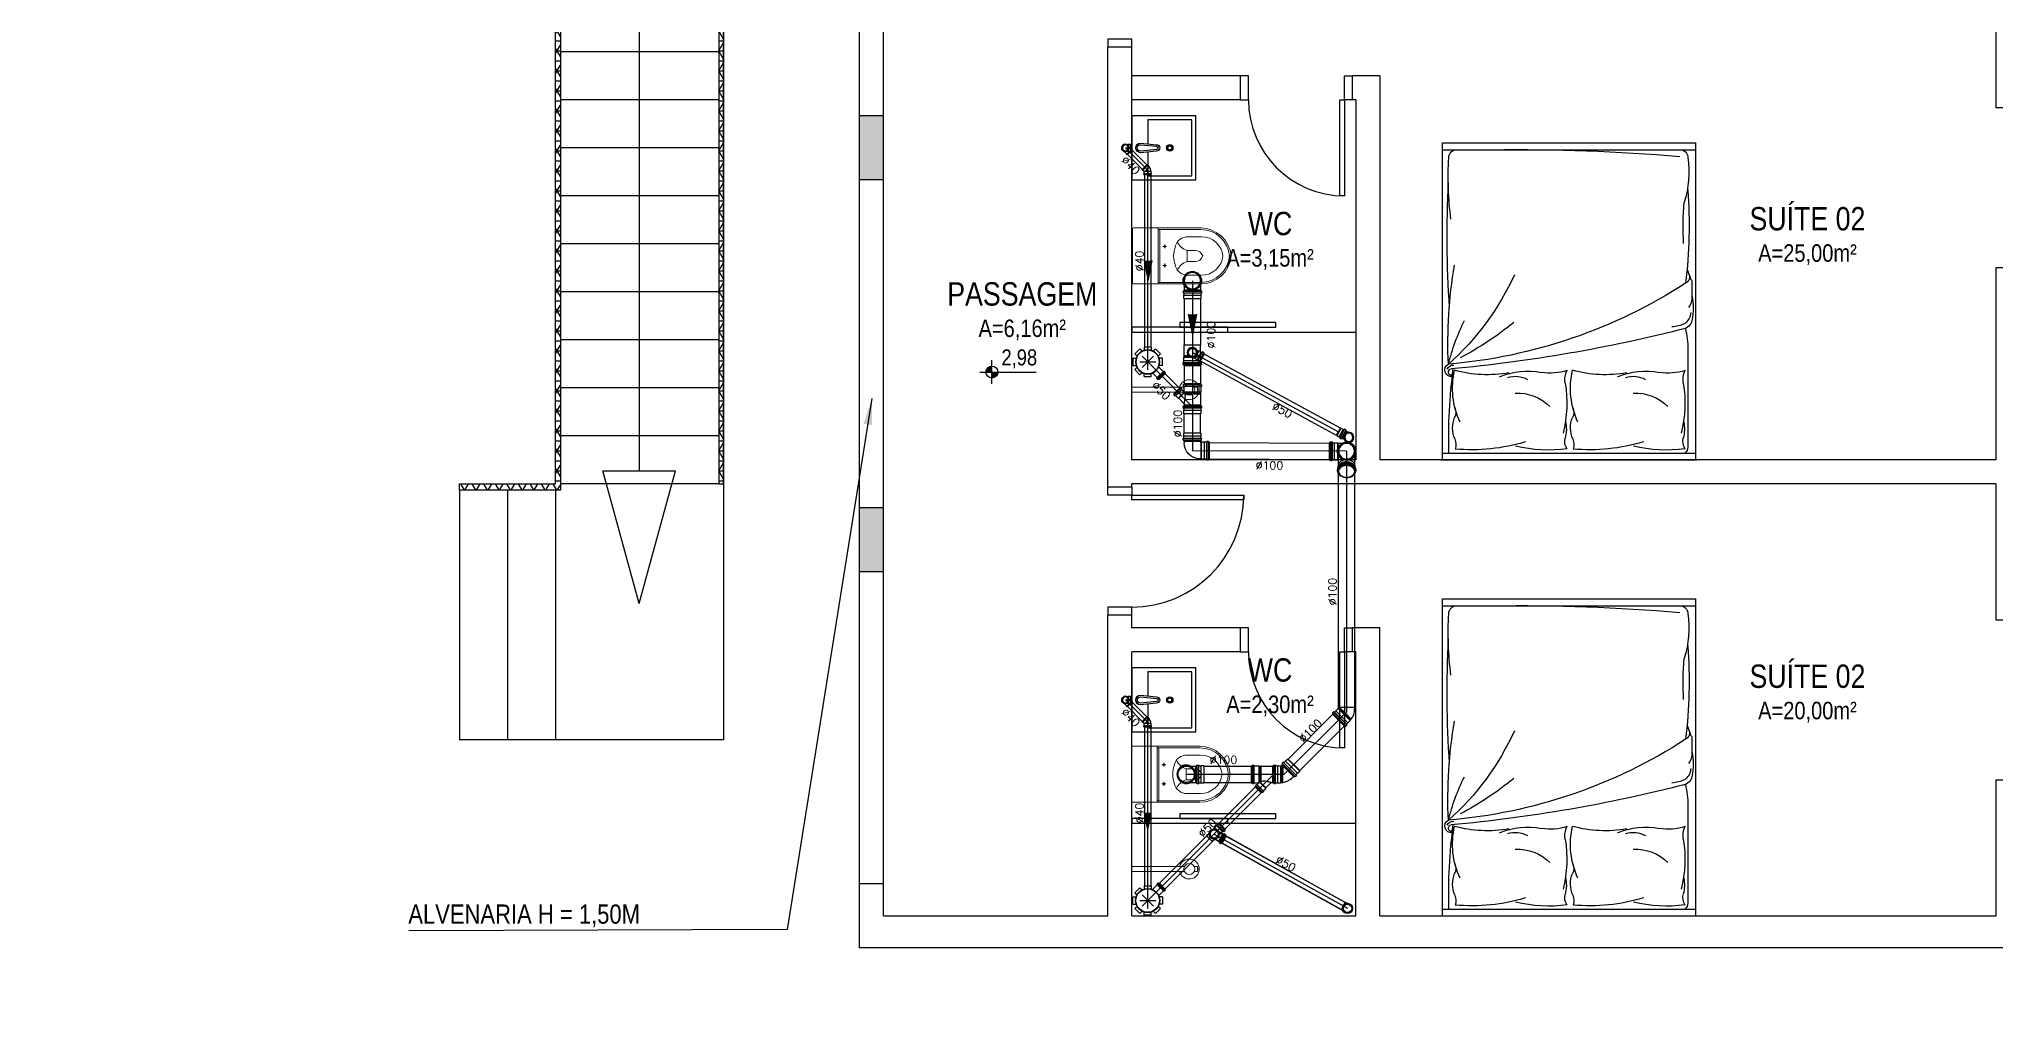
# Model space of a CAD drawing. Header units: millimetres. Extents: x 4156 to 4603, y 996 to 1078.
# Drawn here: x 4246.22 to 4259.67, y 1016.73 to 1023.43 of the extents above; entities that cross this region are included whole.
import ezdxf
from ezdxf.enums import TextEntityAlignment as Align

# ---------------------------------------------------------------- set-up
doc = ezdxf.new("R2010")
doc.units = ezdxf.units.MM
doc.header["$LTSCALE"] = 20
doc.linetypes.add('DASHDOT', pattern=[1, 0.5, -0.25, 0, -0.25])
doc.linetypes.add('HIDDEN2', pattern=[0.1875, 0.125, -0.0625])
for name, color, linetype in [('-HIDRO', 8, 'Continuous'), ('ARREDI_attrezzature', 175, 'Continuous'), ('COTA', 7, 'Continuous'), ('E-txt-g', 3, 'Continuous'), ('Esgoto', 5, 'Continuous'), ('MOB', 251, 'Continuous'), ('Texto-Tubos', 7, 'Continuous'), ('TigreCad', 3, 'Continuous'), ('Tinterno', 9, 'Continuous')]:
    doc.layers.add(name, color=color, linetype=linetype)
doc.layers.add('E-Lay-9', color=9, linetype='Continuous', lineweight=9)
doc.layers.add('E-Txt-W', color=7, linetype='Continuous', lineweight=20)
doc.styles.add('F2', font='ARIALN.TTF')
doc.styles.add('REG60', font='romans.shx', dxfattribs={"width": 0.8, "height": 0.15})
doc.styles.add('REG80', font='romans.shx', dxfattribs={"width": 0.8, "height": 0.2})
doc.styles.get("Standard").update_dxf_attribs({"font": 'arial.ttf'})
doc.styles.add('TCTUBOS-TXT', font='txt.shx')
doc.dimstyles.get("Standard").update_dxf_attribs({"dimtxt": 0.18, "dimasz": 0.18, "dimexe": 0.18, "dimexo": 0.0625, "dimgap": 0.09, "dimtad": 0, "dimtih": 1, "dimtoh": 1, "dimdec": 4, "dimzin": 0, "dimdsep": 46, "dimtxsty": 'Standard', "dimcen": 0.09, "dimadec": 0, "dimazin": 0, "dimtfac": 1, "dimtdec": 4, "dimtofl": 0, "dimtmove": 0, "dimatfit": 3, "dimfxl": 1, "dimtolj": 1, "dimtzin": 0, "dimarcsym": 0})

# ---------------------------------------------------------------- blocks, each defined once
blk = doc.blocks.new('TXT-AMB75')
at = {"layer": 'E-txt-g', "style": 'REG80', "width": 0.8, "flags": 8}
blk.add_attdef('TXT', text='', height=0.2, dxfattribs=at).set_placement((0.005, 0.296), align=Align.CENTER)
at = {"layer": 'E-Txt-W', "style": 'REG60', "width": 0.8, "flags": 8}
blk.add_attdef('TXT', text='', height=0.15, dxfattribs=at).set_placement((0.005, 0.027), align=Align.CENTER)
blk = doc.blocks.new('NV')
at = {"color": 4, "linetype": 'ByBlock', "ltscale": 0.5}
for p, q in [((-1.414, -0.142), (-1.414, 0.107)), ((-1.539, -0.018), (-0.953, -0.018))]:
    blk.add_line(p, q, dxfattribs=at)
at = {"color": 4, "ltscale": 2.5}
blk.add_circle((-1.414, -0.018), 0.0622, dxfattribs=at)
at = {"color": 4}
for points in [[(-1.414, -0.018), (-1.458, 0.026), (-1.476, -0.018), (-1.472, 0.006)], [(-1.414, -0.018), (-1.414, 0.045), (-1.458, 0.026), (-1.438, 0.04)], [(-1.414, -0.018), (-1.352, -0.018), (-1.37, -0.062), (-1.357, -0.041)], [(-1.414, -0.018), (-1.37, -0.062), (-1.414, -0.08), (-1.39, -0.075)]]:
    blk.add_solid(points, dxfattribs=at)
at = {"layer": 'E-Txt-W', "color": 4, "ltscale": 2.5, "style": 'F2'}
blk.add_attdef('COTAPISO', (-1.306, 0.073), '', height=0.15, dxfattribs=at)
blk = doc.blocks.new('vaso-s')
at = {"layer": 'E-Lay-9', "color": 8}
for p, q in [((0, 0.17), (0, 0)), ((0.426, 0.175), (0.005, 0.175)), ((0.16, 0.17), (0.16, 0.17)), ((0.16, 0.17), (0.16, 0)), ((0.426, 0.165), (0.165, 0.165)), ((0.17, 0), (0.17, 0.16)), ((0.213, 0.06), (0.189, 0.06)), ((0.201, 0.048), (0.201, 0.072)), ((0.341, 0.035), (0.341, 0)), ((0.391, 0.035), (0.341, 0.035)), ((0.431, 0.12), (0.346, 0.12)), ((0, -0.17), (0, 0)), ((0.16, -0.17), (0.16, 0)), ((0.17, 0), (0.17, -0.16)), ((0.213, -0.06), (0.189, -0.06)), ((0.201, -0.048), (0.201, -0.072)), ((0.341, -0.035), (0.341, 0)), ((0.391, -0.035), (0.341, -0.035)), ((0.431, -0.12), (0.346, -0.12)), ((0.426, -0.175), (0.005, -0.175)), ((0.16, -0.17), (0.16, -0.17)), ((0.426, -0.165), (0.165, -0.165))]:
    blk.add_line(p, q, dxfattribs=at)
for centre in [(0.201, 0.06), (0.201, -0.06)]:
    blk.add_circle(centre, 0.005, dxfattribs=at)
for centre, radius, start, end in [((0.005, 0.17), 0.005, 90, 180), ((0.155, 0.17), 0.005, 0, 90), ((0.165, 0.17), 0.00495, 180, 270), ((0.165, 0.16), 0.00495, 0, 90), ((0.426, -0.015), 0.19, 4.5281, 90), ((0.426, -0.015), 0.18, 4.7802, 90), ((0.518, -0.015), 0.262, 163.0355, 176.7233), ((0.346, 0.038), 0.0825, 90, 163.0355), ((0.375, 0.136), 0.107, 206.9395, 250.9647), ((0.391, -0.015), 0.05, 17.4576, 90), ((0.431, -0.015), 0.135, 6.3794, 90), ((0.518, 0.015), 0.262, 183.2767, 196.9645), ((0.346, -0.038), 0.0825, 196.9645, 270), ((0.375, -0.136), 0.107, 109.0353, 153.0605), ((0.391, 0.015), 0.05, 270, 342.5424), ((0.426, 0.015), 0.19, 270, 355.4719), ((0.426, 0.015), 0.18, 270, 355.2198), ((0.431, 0.015), 0.135, 270, 353.6206), ((0.005, -0.17), 0.005, 180, 270), ((0.155, -0.17), 0.005, 270, 0), ((0.165, -0.17), 0.00495, 90, 180), ((0.165, -0.16), 0.00495, 270, 0)]:
    blk.add_arc(centre, radius, start, end, dxfattribs=at)
blk = doc.blocks.new('Chuveiro')
at = {"layer": 'E-Lay-9', "color": 8}
for p, q in [((-0.031, 0.016), (-0.36, 0.016)), ((0.051, 0.016), (0.031, 0.016)), ((0.051, 0.016), (0.051, -0.016)), ((-0.031, -0.016), (-0.36, -0.016)), ((0.051, -0.016), (0.031, -0.016))]:
    blk.add_line(p, q, dxfattribs=at)
blk.add_circle((0, 0), 0.0348, dxfattribs=at)
for centre, radius, start, end in [((0, 0), 0.0624, 194.4775, 165.5225), ((0.009, 0), 0.0444, 339.4266, 20.5734)]:
    blk.add_arc(centre, radius, start, end, dxfattribs=at)
blk = doc.blocks.new('CUBA QUADRADA-flat-4-flat-1')
at = {"layer": 'MOB'}
blk.add_lwpolyline([(0, -0.2), (0.4, -0.2), (0.4, 0.2), (0, 0.2)], close=True, dxfattribs=at)
blk.add_lwpolyline([(0.1, -0.025), (0.1, -0.175), (0.375, -0.175), (0.375, 0.175), (0.1, 0.175), (0.1, 0.025)], dxfattribs=at)
for points in [[(0.155, -0.02), (0.055, -0.03, -1), (0.055, 0.03), (0.155, 0.02, -1)], [(0.155, -0.01), (0.055, -0.02, -1), (0.055, 0.02), (0.155, 0.01, -1)]]:
    blk.add_lwpolyline(points, format="xyb", close=True, dxfattribs=at)
for radius in [0.02, 0.0125]:
    blk.add_circle((0.238, 0), radius, dxfattribs=at)
blk = doc.blocks.new('cama')
at = {"layer": 'ARREDI_attrezzature', "color": 8}
for p, q in [((0.866, 1.046), (-0.717, 1.046)), ((-0.717, 1.046), (-0.717, -0.936)), ((-0.717, 1.003), (0.866, 1.003)), ((0.866, 1.046), (0.866, -0.936)), ((0.816, 0.355), (0.816, 0.964)), ((0.841, -0.062), (0.841, 0.035)), ((0.838, -0.079), (0.816, -0.138)), ((-0.717, -0.893), (0.866, -0.893)), ((-0.717, -0.936), (0.866, -0.936))]:
    blk.add_line(p, q, dxfattribs=at)
for centre, radius, start, end in [((2.638, 0.909), 3.316, 178.3703, 187.5322), ((-0.533, -0.18), 1.162, 73.2017, 95.199), ((-0.053, 0.101), 0.883, 82.5099, 103.5732), ((0.204, -0.18), 1.162, 73.2017, 95.199), ((0.684, 0.101), 0.883, 82.5099, 103.5732), ((0.767, 0.964), 0.0494, 360, 53.1301), ((-0.487, 0.846), 0.167, 155.7877, 202.8808), ((-0.714, 0.948), 0.0814, 335.7877, 21.7124), ((-0.698, 0.692), 0.758, 350.3711, 14.26), ((0.126, 0.931), 0.0789, 144.3788, 195.1988), ((-0.161, 0.853), 0.218, 347.312, 15.1988), ((0.25, 0.846), 0.167, 155.7877, 202.8808), ((0.023, 0.948), 0.0814, 335.7877, 21.7124), ((0.04, 0.692), 0.758, 350.3711, 14.26), ((0.864, 0.931), 0.0789, 144.3788, 195.1988), ((0.577, 0.853), 0.218, 347.312, 15.1988), ((-0.15, 0.598), 0.504, 155.118, 192.9862), ((-0.719, 0.748), 0.0848, 339.0161, 22.8808), ((0.587, 0.598), 0.504, 155.118, 192.9862), ((0.018, 0.748), 0.0848, 339.0161, 22.8808), ((-0.251, 0.918), 0.291, 267.8295, 315.0098), ((0.486, 0.918), 0.291, 267.8295, 315.0098), ((-0.662, 0.484), 0.0409, 81.6091, 243.9382), ((-0.659, 0.496), 0.0206, 81.2915, 258.1256), ((-0.438, -0.252), 0.765, 79.7638, 105.4497), ((-0.185, 0.936), 0.446, 246.6878, 281.1217), ((-0.264, 0.69), 0.167, 254.1407, 297.6985), ((-0.042, 0.158), 0.345, 72.3598, 99.3926), ((0.175, 0.544), 0.127, 170.3711, 206.9649), ((0.299, -0.252), 0.765, 79.7638, 105.4497), ((0.553, 0.936), 0.446, 246.6878, 281.1217), ((0.473, 0.69), 0.167, 254.1407, 297.6985), ((0.695, 0.158), 0.345, 72.3598, 99.3926), ((0.913, 0.544), 0.127, 170.3711, 206.9649), ((-0.65, 0.494), 0.0409, 202.6052, 274.4989), ((2.279, 0.318), 2.962, 177.4941, 189.5094), ((-1.784, -0.799), 1.665, 24.3833, 48.4532), ((-0.948, -2.764), 3.222, 57.0954, 85.2363), ((0.652, 0.784), 1.374, 194.1894, 206.3096), ((-1.523, -8.875), 9.391, 75.6716, 84.7419), ((-1.581, -1.432), 2.082, 51.0376, 62.0856), ((0.189, 0.364), 0.628, 347.089, 359.2313), ((0.701, -0.017), 0.232, 65.0339, 86.464), ((0.774, 0.16), 0.0692, 12.8827, 78.3869), ((0.735, 0.116), 0.1, 4.6849, 50.5984), ((0.499, 0.097), 0.351, 346.9286, 12.8827), ((5.77, -0.354), 6.458, 176.0268, 182.9761), ((0.735, 0.028), 0.107, 356.6017, 37.7302), ((-2.114, -0.42), 2.938, 355.67, 7.068), ((0.777, -0.101), 0.0494, 339.7541, 59.4872), ((0.792, -0.062), 0.0494, 339.7541, 360), ((0.792, -0.062), 0.0494, 339.7541, 360), ((2.656, -0.41), 1.869, 176.8413, 184.7569), ((1.493, -0.726), 2.174, 172.9481, 183.1174), ((0.205, -0.754), 0.618, 351.6155, 17.787), ((-0.628, -0.844), 0.0494, 180, 270), ((-0.225, 10.54), 11.434, 269.1087, 274.9762), ((0.767, -0.844), 0.0494, 270, 360)]:
    blk.add_arc(centre, radius, start, end, dxfattribs=at)
at = {"layer": 'COTA', "color": 8, "linetype": 'Continuous'}
blk.add_line((0.874, 1.046), (-0.726, 1.046), dxfattribs=at)
blk = doc.blocks.new('11031030d')
at = {"layer": 'TigreCad'}
blk.add_circle((0, 0), 50.8, dxfattribs=at)
at = {"layer": 'Tinterno'}
blk.add_circle((0, 0), 49, dxfattribs=at)
blk = doc.blocks.new('j9n40d')
at = {"layer": 'TigreCad'}
for p, q in [((0, 21), (10, 21)), ((10, 21), (18, 21)), ((19, 22), (18, 21)), ((34, 22), (19, 22)), ((19, -22), (19, 22)), ((35, 23), (34, 22)), ((35, 23), (35, -23)), ((39, 23), (35, 23)), ((39, 23), (39, -23)), ((0, -21), (10, -21)), ((10, -21), (18, -21)), ((19, -22), (18, -21)), ((34, -22), (19, -22)), ((35, -23), (34, -22)), ((39, -23), (35, -23))]:
    blk.add_line(p, q, dxfattribs=at)
for radius, start, end in [(22.8, 64.6232, 295.3768), (20.6, 90, 270)]:
    blk.add_arc((0, 0), radius, start, end, dxfattribs=at)
at = {"layer": 'Tinterno'}
for p, q in [((18, 21), (18, -21)), ((34, 22), (34, -22))]:
    blk.add_line(p, q, dxfattribs=at)
blk.add_arc((0, 0), 21.8, 70.9009, 289.0991, dxfattribs=at)
blk = doc.blocks.new('j4n40p')
at = {"layer": 'TigreCad'}
for p, q in [((-31, 0), (-21, 10)), ((8, -18), (-21, 10)), ((-21, 10), (-19, 10)), ((8, 22), (6, 21)), ((22, 22), (8, 22)), ((8, 22), (8, -18)), ((24, 23), (22, 22)), ((28, 23), (24, 23)), ((24, 23), (24, -23)), ((28, -23), (28, 23)), ((-36, -3), (-33, 0)), ((-3, -36), (-36, -3)), ((0, -33), (-33, 0)), ((-33, 0), (-31, 0)), ((-3, -36), (0, -33)), ((0, -31), (9, -22)), ((0, -33), (0, -31)), ((8, -18), (9, -22)), ((22, -22), (9, -22)), ((24, -23), (22, -22)), ((28, -23), (24, -23))]:
    blk.add_line(p, q, dxfattribs=at)
blk.add_arc((15, -37), 58.4, 98.9327, 126.0673, dxfattribs=at)
at = {"layer": 'Tinterno'}
for p, q in [((-19, 10), (6, -15)), ((6, -15), (6, 21)), ((22, 22), (22, -22)), ((0, -31), (-31, 0)), ((6, -15), (8, -18))]:
    blk.add_line(p, q, dxfattribs=at)
blk = doc.blocks.new('27150012p')
at = {"layer": 'TigreCad'}
for p, q in [((-92, -23), (-92, 22)), ((-92, 22), (-72, 22)), ((-81, 49), (-49, 81)), ((-81, 49), (-67, 35)), ((-49, 81), (-35, 67)), ((-23, 91), (-23, 72)), ((-23, 91), (22, 91)), ((22, 91), (22, 72)), ((49, 81), (35, 67)), ((49, 81), (81, 49)), ((81, 49), (67, 35)), ((111, 27), (70, 27)), ((113, 31), (112, 28)), ((122, 32), (114, 32)), ((114, 31), (114, -31)), ((122, 31), (122, -31)), ((123, 31), (124, 28)), ((129, 27), (125, 27)), ((129, 27), (129, -27)), ((-92, -23), (-72, -23)), ((-81, -49), (-67, -35)), ((-49, -81), (-81, -49)), ((-49, -81), (-35, -67)), ((-23, -92), (-23, -72)), ((22, -92), (-23, -92)), ((22, -92), (22, -72)), ((49, -81), (35, -67)), ((81, -49), (49, -81)), ((81, -49), (67, -35)), ((111, -27), (70, -27)), ((113, -31), (112, -28)), ((122, -32), (114, -32)), ((123, -31), (124, -28)), ((129, -27), (125, -27))]:
    blk.add_line(p, q, dxfattribs=at)
blk.add_circle((0, 0), 75.5, dxfattribs=at)
for centre, start, end in [((111, 28), 270, 355), ((114, 31), 90, 175), ((122, 31), 15, 90), ((125, 28), 195, 270), ((111, -28), 5, 90), ((114, -31), 185, 270), ((122, -31), 270, 345), ((125, -28), 90, 165)]:
    blk.add_arc(centre, 1, start, end, dxfattribs=at)
at = {"layer": 'Tinterno'}
for p, q in [((112, 27), (112, -27)), ((124, 27), (124, -27))]:
    blk.add_line(p, q, dxfattribs=at)
blk.add_circle((0, 0), 73.5, dxfattribs=at)
blk = doc.blocks.new('j9n40s')
at = {"layer": 'TigreCad'}
for p, q in [((10, 21), (18, 21)), ((19, 22), (18, 21)), ((18, 21), (18, 14)), ((19, 13), (19, 22)), ((34, 22), (19, 22)), ((35, 23), (34, 22)), ((39, 23), (35, 23)), ((35, 23), (35, -23)), ((39, 23), (39, -23)), ((10, -21), (18, -21)), ((18, -21), (18, -14)), ((19, -22), (18, -21)), ((19, -13), (19, -22)), ((34, -22), (19, -22)), ((35, -23), (34, -22)), ((39, -23), (35, -23))]:
    blk.add_line(p, q, dxfattribs=at)
for radius in [22.8, 20]:
    blk.add_circle((0, 0), radius, dxfattribs=at)
at = {"layer": 'Tinterno'}
blk.add_line((34, 22), (34, -22), dxfattribs=at)
blk.add_circle((0, 0), 18.8, dxfattribs=at)
blk = doc.blocks.new('j9n100s')
at = {"layer": 'TigreCad'}
for p, q in [((27, 51), (60, 51)), ((27, -51), (60, -51))]:
    blk.add_line(p, q, dxfattribs=at)
blk.add_circle((0, 0), 53.2, dxfattribs=at)
for start, end in [(61.785, 298.215), (298.215, 61.785)]:
    blk.add_arc((0, 0), 57.7, start, end, dxfattribs=at)
at = {"layer": 'Tinterno'}
blk.add_line((60, -51), (60, 51), dxfattribs=at)
blk.add_circle((0, 0), 51, dxfattribs=at)
blk = doc.blocks.new('26277469p')
at = {"layer": 'TigreCad'}
for p, q in [((78, 51), (6, 51)), ((78, -47), (78, 52)), ((78, 51), (78, 52)), ((81, 52), (78, 52)), ((78, -47), (78, 51)), ((81, -48), (81, 52)), ((81, 51), (81, 52)), ((81, -48), (81, 51)), ((87, 51), (81, 51)), ((90, 53), (87, 51)), ((90, -52), (90, 53)), ((122, 53), (90, 53)), ((123, 57), (123, 54)), ((133, 58), (124, 58)), ((124, 57), (124, -57)), ((133, 57), (133, -57)), ((134, 57), (135, 54)), ((140, 53), (136, 53)), ((140, 53), (140, -53)), ((15, -51), (6, -51)), ((50, -85), (15, -51)), ((50, -88), (87, -51)), ((50, -88), (50, -85)), ((65, -103), (50, -88)), ((107, -63), (63, -107)), ((63, -107), (65, -105)), ((69, -114), (63, -108)), ((114, -70), (70, -114)), ((71, -115), (73, -113)), ((78, -116), (74, -113)), ((116, -78), (78, -116)), ((122, -53), (94, -53)), ((103, -65), (94, -55)), ((107, -63), (105, -65)), ((114, -69), (108, -63)), ((115, -71), (113, -73)), ((116, -78), (113, -74)), ((123, -57), (123, -54)), ((133, -58), (124, -58)), ((134, -57), (135, -54)), ((140, -53), (136, -53))]:
    blk.add_line(p, q, dxfattribs=at)
blk.add_lwpolyline([(16, -51, -0.013476), (39, -47, -0.106485), (67, -44, -0.09207), (93, -54, -0.112954)], format="xyb", dxfattribs=at)
for centre, start, end in [((122, 54), 270, 355), ((124, 57), 90, 175), ((133, 57), 15, 90), ((136, 54), 195, 270), ((15, -52), 34.2682, 90), ((64, -107), 140, 225), ((64, -104), 320, 45), ((70, -114), 225, 300), ((74, -114), 45, 120), ((94, -54), 90, 225), ((104, -64), 225, 310), ((107, -64), 45, 130), ((114, -74), 150, 225), ((114, -70), 330, 45), ((122, -54), 5, 90), ((124, -57), 185, 270), ((133, -57), 270, 345), ((136, -54), 90, 165)]:
    blk.add_arc(centre, 1, start, end, dxfattribs=at)
at = {"layer": 'Tinterno'}
for p, q in [((6, 51), (6, -51)), ((87, -51), (87, 51)), ((123, 53), (123, -53)), ((135, 53), (135, -53)), ((85, -50), (50, -85)), ((104, -65), (65, -104)), ((113, -74), (74, -113))]:
    blk.add_line(p, q, dxfattribs=at)
blk = doc.blocks.new('11031030p')
at = {"layer": 'TigreCad'}
for p, q in [((0, -53), (0, 53)), ((0, 53), (4, 53)), ((6, 57), (5, 54)), ((7, 58), (17, 58)), ((7, -57), (7, 57)), ((17, -57), (17, 57)), ((18, 57), (18, 54)), ((19, 53), (31, 53)), ((31, 53), (31, 53)), ((51, 53), (31, 53)), ((51, 53), (53, 51)), ((53, -51), (53, 51)), ((0, -53), (4, -53)), ((6, -57), (5, -54)), ((7, -58), (17, -58)), ((18, -57), (18, -54)), ((19, -53), (31, -53)), ((31, -53), (31, -53)), ((31, -53), (51, -53)), ((51, -53), (53, -51))]:
    blk.add_line(p, q, dxfattribs=at)
for centre, start, end in [((4, 54), 270, 345), ((7, 57), 90, 165), ((17, 57), 5, 90), ((19, 54), 185, 270), ((4, -54), 15, 90), ((7, -57), 195, 270), ((17, -57), 270, 355), ((19, -54), 90, 175)]:
    blk.add_arc(centre, 1, start, end, dxfattribs=at)
at = {"layer": 'Tinterno'}
for p, q in [((5, -53), (5, 53)), ((18, -53), (18, 53)), ((31, 53), (31, -53)), ((31, 53), (31, -53)), ((51, 53), (51, -53))]:
    blk.add_line(p, q, dxfattribs=at)
blk = doc.blocks.new('trn1050s')
at = {"layer": 'TigreCad'}
for p, q in [((-80, -53), (-80, 53)), ((-80, 53), (-76, 53)), ((-74, 57), (-75, 54)), ((-73, 58), (-64, 58)), ((-73, -57), (-73, 57)), ((-64, -57), (-64, 57)), ((-63, 57), (-63, 54)), ((-62, 53), (-49, 53)), ((-49, -53), (-49, 53)), ((-49, 53), (-29, 53)), ((-49, 53), (-49, 53)), ((-29, 53), (-29, 12)), ((-29, 53), (-27, 51)), ((-27, 51), (-21, 51)), ((-21, 52), (-21, 24)), ((-21, 52), (-18, 52)), ((-21, 51), (-21, 52)), ((-18, 52), (-18, 26)), ((-18, 51), (-18, 52)), ((-18, 51), (48, 51)), ((-80, -53), (-76, -53)), ((-74, -57), (-75, -54)), ((-73, -58), (-64, -58)), ((-63, -57), (-63, -54)), ((-62, -53), (-49, -53)), ((-49, -53), (-29, -53)), ((-49, -53), (-49, -53)), ((-29, -53), (-29, -12)), ((-29, -53), (-27, -51)), ((-27, -51), (-21, -51)), ((-21, -52), (-21, -24)), ((-21, -51), (-21, -52)), ((-21, -52), (-18, -52)), ((-18, -52), (-18, -26)), ((-18, -51), (48, -51)), ((-18, -51), (-18, -52))]:
    blk.add_line(p, q, dxfattribs=at)
for radius in [31.8, 25.6]:
    blk.add_circle((0, 0), radius, dxfattribs=at)
for centre, start, end in [((-76, 54), 270, 345), ((-73, 57), 90, 165), ((-64, 57), 5, 90), ((-62, 54), 185, 270), ((-76, -54), 15, 90), ((-73, -57), 195, 270), ((-64, -57), 270, 355), ((-62, -54), 90, 175)]:
    blk.add_arc(centre, 1, start, end, dxfattribs=at)
at = {"layer": 'Tinterno'}
for p, q in [((-75, -53), (-75, 53)), ((-62, -53), (-62, 53)), ((-49, -53), (-49, 53)), ((-27, 51), (-27, 16)), ((-21, 51), (-21, 24)), ((-18, 51), (-18, 26)), ((48, -51), (48, 51)), ((-27, -51), (-27, -16)), ((-21, -51), (-21, -24)), ((-18, -51), (-18, -26))]:
    blk.add_line(p, q, dxfattribs=at)
blk.add_circle((0, 0), 27.3, dxfattribs=at)
blk = doc.blocks.new('j9n50s')
at = {"layer": 'TigreCad'}
for p, q in [((19, 25), (30, 25)), ((19, -25), (30, -25))]:
    blk.add_line(p, q, dxfattribs=at)
for radius in [31.8, 27.4]:
    blk.add_circle((0, 0), radius, dxfattribs=at)
at = {"layer": 'Tinterno'}
for p, q in [((30, 25), (30, 10)), ((30, -10), (30, -25))]:
    blk.add_line(p, q, dxfattribs=at)
blk.add_circle((0, 0), 25.6, dxfattribs=at)
blk = doc.blocks.new('j9n50d')
at = {"layer": 'TigreCad'}
for p, q in [((28, 25), (0, 25)), ((30, 27), (28, 25)), ((30, -27), (30, 27)), ((47, 27), (30, 27)), ((47, -27), (47, 27)), ((52, 27), (47, 27)), ((47, 27), (47, 27)), ((53, 31), (53, 28)), ((53, 31), (53, -31)), ((63, 32), (54, 32)), ((63, 31), (63, -31)), ((64, 31), (65, 28)), ((70, 27), (66, 27)), ((70, 27), (70, -27)), ((28, -25), (0, -25)), ((30, -27), (28, -25)), ((47, -27), (30, -27)), ((52, -27), (47, -27)), ((47, -27), (47, -27)), ((53, -31), (53, -28)), ((63, -32), (54, -32)), ((64, -31), (65, -28)), ((70, -27), (66, -27))]:
    blk.add_line(p, q, dxfattribs=at)
for centre, radius, start, end in [((0, 0), 25.4, 90, 270), ((52, 28), 1, 270, 355), ((54, 31), 1, 90, 175), ((63, 31), 1, 15, 90), ((66, 28), 1, 195, 270), ((52, -28), 1, 5, 90), ((54, -31), 1, 185, 270), ((63, -31), 1, 270, 345), ((66, -28), 1, 90, 165)]:
    blk.add_arc(centre, radius, start, end, dxfattribs=at)
at = {"layer": 'Tinterno'}
for p, q in [((28, -25), (28, 25)), ((47, -27), (47, 27)), ((53, 27), (53, -27)), ((65, 27), (65, -27))]:
    blk.add_line(p, q, dxfattribs=at)
blk = doc.blocks.new('11030602p')
at = {"layer": 'TigreCad'}
for p, q in [((0, -27), (0, 27)), ((0, 27), (4, 27)), ((6, 31), (5, 28)), ((7, 32), (16, 32)), ((7, -31), (7, 31)), ((16, -31), (16, 31)), ((17, 31), (17, 28)), ((18, 27), (23, 27)), ((23, 27), (23, 27)), ((40, 27), (23, 27)), ((40, 27), (42, 25)), ((42, -25), (42, 25)), ((0, -27), (4, -27)), ((6, -31), (5, -28)), ((7, -32), (16, -32)), ((17, -31), (17, -28)), ((18, -27), (23, -27)), ((23, -27), (23, -27)), ((40, -27), (23, -27)), ((40, -27), (42, -25))]:
    blk.add_line(p, q, dxfattribs=at)
for centre, start, end in [((4, 28), 270, 345), ((7, 31), 90, 165), ((16, 31), 5, 90), ((18, 28), 185, 270), ((4, -28), 15, 90), ((7, -31), 195, 270), ((16, -31), 270, 355), ((18, -28), 90, 175)]:
    blk.add_arc(centre, 1, start, end, dxfattribs=at)
at = {"layer": 'Tinterno'}
for p, q in [((5, -27), (5, 27)), ((17, -27), (17, 27)), ((23, 27), (23, -27)), ((23, -27), (23, 27)), ((40, 27), (40, -27))]:
    blk.add_line(p, q, dxfattribs=at)
blk = doc.blocks.new('j9n100p')
at = {"layer": 'TigreCad'}
for p, q in [((55, 51), (49, 51)), ((57, 53), (55, 51)), ((77, 53), (57, 53)), ((57, 53), (57, -53)), ((89, 53), (77, 53)), ((77, 53), (77, 53)), ((77, 53), (77, -53)), ((90, 57), (90, 54)), ((101, 58), (91, 58)), ((91, 57), (91, -57)), ((101, 57), (101, -57)), ((102, 57), (103, 54)), ((108, 53), (104, 53)), ((108, 53), (108, -53)), ((-51, -60), (-51, -49)), ((51, -60), (51, -52)), ((55, -51), (52, -51)), ((57, -53), (55, -51)), ((77, -53), (57, -53)), ((89, -53), (77, -53)), ((77, -53), (77, -53)), ((90, -57), (90, -54)), ((101, -58), (91, -58)), ((102, -57), (103, -54)), ((108, -53), (104, -53))]:
    blk.add_line(p, q, dxfattribs=at)
for centre, radius, start, end in [((49, -49), 99.4, 90, 180), ((89, 54), 1, 270, 355), ((91, 57), 1, 90, 175), ((101, 57), 1, 15, 90), ((104, 54), 1, 195, 270), ((52, -52), 1, 90, 180), ((89, -54), 1, 5, 90), ((91, -57), 1, 185, 270), ((101, -57), 1, 270, 345), ((104, -54), 1, 90, 165)]:
    blk.add_arc(centre, radius, start, end, dxfattribs=at)
at = {"layer": 'Tinterno'}
for p, q in [((55, 51), (55, -51)), ((77, 53), (77, -53)), ((90, 53), (90, -53)), ((103, 53), (103, -53)), ((51, -60), (-51, -60))]:
    blk.add_line(p, q, dxfattribs=at)
blk = doc.blocks.new('j9n100d')
at = {"layer": 'TigreCad'}
for p, q in [((55, 51), (0, 51)), ((57, 53), (55, 51)), ((57, 53), (57, -53)), ((77, 53), (57, 53)), ((77, 53), (77, -53)), ((89, 53), (77, 53)), ((77, 53), (77, 53)), ((90, 57), (90, 54)), ((101, 58), (91, 58)), ((91, 57), (91, -57)), ((101, 57), (101, -57)), ((102, 57), (103, 54)), ((108, 53), (104, 53)), ((108, 53), (108, -53)), ((55, -51), (0, -51)), ((57, -53), (55, -51)), ((77, -53), (57, -53)), ((89, -53), (77, -53)), ((77, -53), (77, -53)), ((90, -57), (90, -54)), ((101, -58), (91, -58)), ((102, -57), (103, -54)), ((108, -53), (104, -53))]:
    blk.add_line(p, q, dxfattribs=at)
for centre, radius, start, end in [((0, 0), 50.8, 90, 270), ((89, 54), 1, 270, 355), ((91, 57), 1, 90, 175), ((101, 57), 1, 15, 90), ((104, 54), 1, 195, 270), ((89, -54), 1, 5, 90), ((91, -57), 1, 185, 270), ((101, -57), 1, 270, 345), ((104, -54), 1, 90, 165)]:
    blk.add_arc(centre, radius, start, end, dxfattribs=at)
at = {"layer": 'Tinterno'}
for p, q in [((55, 51), (55, -51)), ((77, 53), (77, -53)), ((90, 53), (90, -53)), ((103, 53), (103, -53))]:
    blk.add_line(p, q, dxfattribs=at)
blk = doc.blocks.new('j4n100p')
at = {"layer": 'TigreCad'}
for p, q in [((-49, 23), (-58, 14)), ((13, 52), (10, 52)), ((10, 51), (10, 52)), ((10, 52), (10, 0)), ((10, 51), (10, 0)), ((10, -54), (10, 0)), ((13, 51), (13, 52)), ((13, 52), (13, 0)), ((19, 51), (13, 51)), ((13, 51), (13, 0)), ((13, -56), (13, 0)), ((21, 53), (19, 51)), ((41, 53), (21, 53)), ((21, 53), (21, -53)), ((53, 53), (41, 53)), ((41, 53), (41, 53)), ((41, 53), (41, -53)), ((41, 53), (41, -53)), ((55, 57), (54, 54)), ((65, 58), (56, 58)), ((56, 57), (56, -57)), ((65, 57), (65, -57)), ((66, 57), (67, 54)), ((72, 53), (68, 53)), ((72, 53), (72, -53)), ((19, -53), (14, -58)), ((21, -53), (21, -53)), ((41, -53), (21, -53)), ((53, -53), (41, -53)), ((41, -53), (41, -53)), ((55, -57), (54, -54)), ((65, -58), (56, -58)), ((66, -57), (67, -54)), ((72, -53), (68, -53))]:
    blk.add_line(p, q, dxfattribs=at)
for centre, radius, start, end in [((20, -46), 97.2, 96.0987, 135), ((53, 54), 1, 270, 355), ((56, 57), 1, 90, 175), ((65, 57), 1, 15, 90), ((68, 54), 1, 195, 270), ((20, -54), 1.5, 45, 135), ((53, -54), 1, 5, 90), ((56, -57), 1, 185, 270), ((65, -57), 1, 270, 345), ((68, -54), 1, 90, 165)]:
    blk.add_arc(centre, radius, start, end, dxfattribs=at)
at = {"layer": 'Tinterno'}
for p, q in [((14, -58), (-58, 14)), ((10, -54), (10, 0)), ((13, -53), (13, 0)), ((19, 51), (19, -53)), ((54, 53), (54, -53)), ((67, 53), (67, -53))]:
    blk.add_line(p, q, dxfattribs=at)
blk = doc.blocks.new('26277485s')
at = {"layer": 'TigreCad'}
for p, q in [((80, 51), (27, 51)), ((100, 53), (91, 53)), ((116, 58), (122, 58)), ((80, -51), (27, -51)), ((100, -53), (91, -53)), ((116, -58), (122, -58))]:
    blk.add_line(p, q, dxfattribs=at)
for points in [[(91, 53, 0.133256), (77, 49, 0.106756), (64, 37, 0.082828), (56, 21, 0.013639), (55, 17, 0.071352)], [(116, 58, 0.133256), (101, 54, 0.106756), (87, 41, 0.082828), (78, 23, 0.071352), (75, 0, 0.071352), (78, -23, 0.082828), (87, -41, 0.106756), (101, -54, 0.133256), (116, -58, 0.133256)], [(122, 58, 0.133256), (107, 54, 0.106756), (93, 41, 0.082828), (84, 23, 0.071352), (81, 0, 0.071352), (84, -23, 0.082828), (93, -41, 0.106756), (107, -54, 0.133256), (122, -58, 0.133256), (137, -54, 0.106756), (151, -41, 0.030011), (155, -35, 0.071352)], [(147, 45, 0.077168), (137, 54, 0.133256), (122, 58, 0.133256)], [(125, 53, 0.010151), (124, 53, 0.133256)], [(55, -17, 0.013639), (56, -21, 0.082828), (64, -37, 0.106756), (77, -49, 0.133256), (91, -53, 0.133256)]]:
    blk.add_lwpolyline(points, format="xyb", dxfattribs=at)
blk.add_lwpolyline([(128, 53, 0.133256), (115, 50, 0.106756), (101, 39, 0.082828), (93, 22, 0.071352), (89, 1, 0.071352), (91, -20, 0.082828), (99, -37, 0.106756), (111, -49, 0.133256), (125, -53, 0.133256), (138, -50, 0.106756), (152, -39, 0.082828), (160, -22, 0.071352), (164, -1, 0.071352), (162, 20, 0.082828), (155, 37, 0.106756), (142, 49, 0.133256)], format="xyb", close=True, dxfattribs=at)
for radius in [57.7, 51.1]:
    blk.add_circle((0, 0), radius, dxfattribs=at)
at = {"layer": 'Tinterno'}
for points in [[(99, 52, 0.060356), (93, 50, 0.106756), (79, 39, 0.082828), (71, 22, 0.071352), (67, 1, 0.071352), (69, -20, 0.082828), (77, -37, 0.106756), (89, -49, 0.104568), (100, -53, 0.133256)], [(124, 53, 0.133256), (111, 50, 0.106756), (97, 39, 0.082828), (89, 22, 0.071352), (85, 1, 0.071352), (87, -20, 0.082828), (94, -37, 0.106756), (107, -49, 0.133256), (120, -53, 0.028089), (124, -53, 0.106756)]]:
    blk.add_lwpolyline(points, format="xyb", dxfattribs=at)
blk.add_lwpolyline([(127, 51, 0.133256), (113, 47, 0.106756), (101, 36, 0.082828), (93, 20, 0.071352), (90, 0, 0.071352), (93, -20, 0.082828), (101, -36, 0.106756), (113, -47, 0.133256), (127, -51, 0.133256), (140, -47, 0.106756), (152, -36, 0.082828), (160, -20, 0.071352), (163, 0, 0.071352), (160, 20, 0.082828), (152, 36, 0.106756), (140, 47, 0.133256)], format="xyb", close=True, dxfattribs=at)
blk.add_circle((0, 0), 53.3, dxfattribs=at)
blk = doc.blocks.new('ten50s')
at = {"layer": 'TigreCad'}
for p, q in [((-71, -27), (-71, 27)), ((-71, 27), (-67, 27)), ((-65, 31), (-66, 28)), ((-64, 32), (-55, 32)), ((-64, -31), (-64, 31)), ((-55, -31), (-55, 31)), ((-54, 31), (-54, 28)), ((-53, 27), (-48, 27)), ((-48, -27), (-48, 27)), ((-48, 27), (-31, 27)), ((-48, 27), (-48, 27)), ((-31, 27), (-31, 5)), ((-31, 27), (-30, 25)), ((-30, 25), (-19, 25)), ((-27, 25), (-27, 27)), ((-27, 27), (-24, 27)), ((-24, 25), (-24, 27)), ((19, 25), (42, 25)), ((-71, -27), (-67, -27)), ((-65, -31), (-66, -28)), ((-64, -32), (-55, -32)), ((-54, -31), (-54, -28)), ((-53, -27), (-48, -27)), ((-48, -27), (-31, -27)), ((-48, -27), (-48, -27)), ((-31, -27), (-31, -5)), ((-31, -27), (-30, -25)), ((-30, -25), (-19, -25)), ((-27, -25), (-27, -27)), ((-27, -27), (-24, -27)), ((-24, -25), (-24, -27)), ((19, -25), (42, -25))]:
    blk.add_line(p, q, dxfattribs=at)
blk.add_lwpolyline([(16, 26), (16, 26, 0.174705)], format="xyb", dxfattribs=at)
for radius in [31.8, 25.6]:
    blk.add_circle((0, 0), radius, dxfattribs=at)
for centre, start, end in [((-67, 28), 270, 345), ((-64, 31), 90, 165), ((-55, 31), 5, 90), ((-53, 28), 185, 270), ((-67, -28), 15, 90), ((-64, -31), 195, 270), ((-55, -31), 270, 355), ((-53, -28), 90, 175)]:
    blk.add_arc(centre, 1, start, end, dxfattribs=at)
at = {"layer": 'Tinterno'}
for p, q in [((-66, -27), (-66, 27)), ((-54, -27), (-54, 27)), ((-48, -27), (-48, 27)), ((-30, 25), (-30, 12)), ((42, -25), (42, 25)), ((-30, -25), (-30, -12))]:
    blk.add_line(p, q, dxfattribs=at)
blk.add_circle((0, 0), 27.3, dxfattribs=at)

msp = doc.modelspace()

# ---------------------------------------------------------------- hatches: boundary and pattern name
at = {"layer": '-HIDRO'}
h = msp.add_hatch(dxfattribs=at)
h.set_pattern_fill('NET3', color=256, scale=0.55, style=0)
h.set_pattern_definition([(0, (1767.23598, 700.36133), (0, 0.06875), []), (60, (1767.23598, 700.36133), (-0.0595392465, 0.034375), []), (120, (1767.23598, 700.36133), (-0.0595392465, -0.034375), [])])
h.paths.add_polyline_path([(4250.896, 1020.371), (4250.929, 1020.371), (4250.929, 1026.806), (4250.896, 1026.806)])
h.paths.add_polyline_path([(4249.114, 1020.371), (4249.774, 1020.371), (4249.774, 1028.181), (4249.807, 1028.181), (4249.807, 1020.327), (4249.114, 1020.327)])
h = msp.add_hatch(color=256, dxfattribs=at)
h.paths.add_polyline_path([(4252.029, 1020.206), (4251.864, 1020.206), (4251.864, 1019.766), (4252.029, 1019.766)])
h.paths.add_polyline_path([(4252.029, 1022.901), (4251.864, 1022.901), (4251.864, 1022.461), (4252.029, 1022.461)])
h.paths.add_polyline_path([(4252.029, 1025.596), (4251.864, 1025.596), (4251.864, 1025.156), (4252.029, 1025.156)])
at = {"layer": 'Esgoto'}
h = msp.add_hatch(color=256, dxfattribs=at)
h.paths.add_polyline_path([(4253.844, 1021.768), (4253.844, 1021.906), (4253.872, 1021.906)])
h.paths.add_polyline_path([(4253.844, 1021.768), (4253.816, 1021.906), (4253.844, 1021.906)])
h = msp.add_hatch(color=256, dxfattribs=at)
h.paths.add_polyline_path([(4254.151, 1021.399), (4254.151, 1021.537), (4254.179, 1021.537)])
h.paths.add_polyline_path([(4254.151, 1021.399), (4254.123, 1021.537), (4254.151, 1021.537)])
h = msp.add_hatch(color=256, dxfattribs=at)
h.paths.add_polyline_path([(4253.844, 1017.973), (4253.844, 1018.111), (4253.872, 1018.111)])
h.paths.add_polyline_path([(4253.844, 1017.973), (4253.816, 1018.111), (4253.844, 1018.111)])

# ---------------------------------------------------------------- linework, layer by layer
at = {"layer": '-HIDRO', "linetype": 'DASHDOT'}
msp.add_line((4250.349, 1027.404), (4250.349, 1020.461), dxfattribs=at)
at = {"layer": '-HIDRO', "linetype": 'Continuous'}
for p, q in [((4250.896, 1026.641), (4250.896, 1020.371)), ((4250.929, 1026.641), (4250.929, 1020.371)), ((4259.674, 1024.276), (4259.674, 1022.956)), ((4250.896, 1023.341), (4249.807, 1023.341)), ((4253.569, 1020.349), (4253.569, 1023.374)), ((4253.734, 1020.536), (4253.734, 1023.374)), ((4254.482, 1023.176), (4253.734, 1023.176)), ((4255.439, 1023.176), (4255.252, 1023.176)), ((4255.439, 1023.176), (4255.439, 1020.536)), ((4250.896, 1023.011), (4249.807, 1023.011)), ((4254.482, 1023.011), (4253.734, 1023.011)), ((4255.274, 1023.011), (4255.252, 1023.011)), ((4255.274, 1023.011), (4255.274, 1020.536)), ((4251.864, 1022.461), (4251.864, 1022.901)), ((4252.029, 1022.901), (4251.864, 1022.901)), ((4252.029, 1022.461), (4252.029, 1022.901)), ((4259.839, 1022.956), (4259.674, 1022.956)), ((4250.896, 1022.681), (4249.807, 1022.681)), ((4252.029, 1022.461), (4251.864, 1022.461)), ((4250.896, 1022.351), (4249.807, 1022.351)), ((4250.896, 1022.021), (4249.807, 1022.021)), ((4259.674, 1021.856), (4259.674, 1020.536)), ((4259.839, 1021.856), (4259.674, 1021.856)), ((4250.896, 1021.691), (4249.807, 1021.691)), ((4250.896, 1021.361), (4249.807, 1021.361)), ((4253.734, 1021.415), (4255.274, 1021.415)), ((4250.896, 1021.031), (4249.807, 1021.031)), ((4250.896, 1020.701), (4249.807, 1020.701)), ((4250.349, 1019.549), (4250.099, 1020.461)), ((4250.099, 1020.461), (4250.598, 1020.461)), ((4250.349, 1019.549), (4250.598, 1020.461)), ((4255.274, 1020.536), (4253.734, 1020.536)), ((4255.274, 1020.536), (4253.734, 1020.536)), ((4259.674, 1020.536), (4255.439, 1020.536)), ((4249.114, 1020.327), (4249.114, 1018.611)), ((4249.444, 1020.327), (4249.444, 1018.611)), ((4249.774, 1020.327), (4249.774, 1018.611)), ((4250.896, 1020.371), (4249.807, 1020.371)), ((4250.929, 1020.371), (4250.929, 1018.611)), ((4253.734, 1020.349), (4253.734, 1020.371)), ((4259.674, 1020.371), (4253.734, 1020.371)), ((4259.674, 1020.371), (4259.674, 1019.436)), ((4251.864, 1019.766), (4251.864, 1020.206)), ((4252.029, 1020.206), (4251.864, 1020.206)), ((4252.029, 1019.766), (4252.029, 1020.206)), ((4252.029, 1019.766), (4251.864, 1019.766)), ((4253.569, 1017.401), (4253.569, 1019.469)), ((4253.734, 1019.381), (4253.734, 1019.469)), ((4254.482, 1019.381), (4253.734, 1019.381)), ((4255.439, 1019.381), (4255.252, 1019.381)), ((4255.439, 1017.401), (4255.439, 1019.381)), ((4259.674, 1019.436), (4259.839, 1019.436)), ((4253.734, 1017.401), (4253.734, 1019.216)), ((4254.482, 1019.216), (4253.734, 1019.216)), ((4255.274, 1019.216), (4255.252, 1019.216)), ((4255.274, 1017.401), (4255.274, 1019.216)), ((4250.929, 1018.611), (4249.114, 1018.611)), ((4259.674, 1018.336), (4259.674, 1017.401)), ((4259.674, 1018.336), (4259.839, 1018.336)), ((4253.734, 1018.038), (4255.274, 1018.038)), ((4251.864, 1017.181), (4251.864, 1017.621)), ((4252.029, 1017.621), (4251.864, 1017.621)), ((4252.029, 1017.401), (4252.029, 1017.621)), ((4252.029, 1017.401), (4253.569, 1017.401)), ((4253.734, 1017.401), (4255.274, 1017.401)), ((4255.439, 1017.401), (4259.674, 1017.401)), ((4263.249, 1017.181), (4251.864, 1017.181))]:
    msp.add_line(p, q, dxfattribs=at)
at = {"layer": '-HIDRO', "linetype": 'HIDDEN2'}
for p, q in [((4251.864, 1022.901), (4251.864, 1025.156)), ((4252.029, 1022.901), (4252.029, 1025.156)), ((4251.864, 1020.206), (4251.864, 1022.461)), ((4252.029, 1020.206), (4252.029, 1022.461)), ((4251.864, 1017.621), (4251.864, 1019.766)), ((4252.029, 1017.621), (4252.029, 1019.766))]:
    msp.add_line(p, q, dxfattribs=at)
at = {"layer": '-HIDRO'}
for p, q in [((4253.734, 1023.374), (4253.569, 1023.374)), ((4254.482, 1023.011), (4254.482, 1023.176)), ((4255.252, 1023.011), (4255.252, 1023.176)), ((4253.734, 1020.349), (4253.569, 1020.349)), ((4253.734, 1019.469), (4253.569, 1019.469)), ((4254.482, 1019.216), (4254.482, 1019.381)), ((4255.252, 1019.216), (4255.252, 1019.381))]:
    msp.add_line(p, q, dxfattribs=at)
for points in [[(4235.847, 1072.341, 0.099318), (4233.597, 1032.419, 0.188246), (4257.384, 999.911)], [(4236.984, 1072.341, 0.099873), (4234.677, 1032.639, 0.183533), (4257.199, 1001.342)], [(4237.109, 1072.177, 0.099477), (4234.839, 1032.672, 0.184298), (4257.444, 1001.375)]]:
    msp.add_lwpolyline(points, format="xyb", dxfattribs=at)
for points in [[(4249.114, 1020.371), (4249.774, 1020.371), (4249.774, 1028.181), (4249.807, 1028.181), (4249.807, 1020.327), (4249.114, 1020.327), (4249.114, 1020.371)], [(4250.896, 1020.371), (4250.929, 1020.371), (4250.929, 1026.806), (4250.896, 1026.806), (4250.896, 1020.371)], [(4253.734, 1023.374), (4253.734, 1023.429), (4253.569, 1023.429), (4253.569, 1023.374)], [(4254.482, 1023.011), (4254.537, 1023.011), (4254.537, 1023.176), (4254.482, 1023.176)], [(4255.252, 1023.011), (4255.197, 1023.011), (4255.197, 1023.176), (4255.252, 1023.176)], [(4253.734, 1020.349), (4253.734, 1020.294), (4253.569, 1020.294), (4253.569, 1020.349)], [(4253.734, 1019.469), (4253.734, 1019.524), (4253.569, 1019.524), (4253.569, 1019.469)], [(4254.482, 1019.216), (4254.537, 1019.216), (4254.537, 1019.381), (4254.482, 1019.381)], [(4255.252, 1019.216), (4255.197, 1019.216), (4255.197, 1019.381), (4255.252, 1019.381)]]:
    msp.add_lwpolyline(points, dxfattribs=at)
for points in [[(4255.197, 1023.011), (4255.197, 1022.351), (4255.164, 1022.351), (4255.164, 1023.011)], [(4253.734, 1021.415), (4254.394, 1021.415), (4254.394, 1021.448), (4253.734, 1021.448)], [(4254.064, 1021.448), (4254.724, 1021.448), (4254.724, 1021.481), (4254.064, 1021.481)], [(4253.734, 1020.294), (4254.504, 1020.294), (4254.504, 1020.261), (4253.734, 1020.261)], [(4255.197, 1019.216), (4255.197, 1018.556), (4255.164, 1018.556), (4255.164, 1019.216)], [(4253.734, 1018.038), (4254.394, 1018.038), (4254.394, 1018.071), (4253.734, 1018.071)], [(4254.064, 1018.071), (4254.724, 1018.071), (4254.724, 1018.104), (4254.064, 1018.104)]]:
    msp.add_lwpolyline(points, close=True, dxfattribs=at)
for centre, radius, start, end in [((4255.197, 1023.011), 0.66, 180, 270), ((4253.734, 1020.294), 0.77, 270, 360), ((4255.197, 1019.216), 0.66, 180, 270)]:
    msp.add_arc(centre, radius, start, end, dxfattribs=at)
at = {"layer": 'Esgoto'}
for p, q in [((4253.691, 1022.681), (4253.734, 1022.681)), ((4253.691, 1022.681), (4253.844, 1022.528)), ((4253.844, 1021.265), (4253.844, 1022.528)), ((4253.872, 1021.906), (4253.844, 1021.768)), ((4254.151, 1021.768), (4254.151, 1020.599)), ((4254.123, 1021.537), (4254.151, 1021.399)), ((4254.179, 1021.537), (4254.151, 1021.399)), ((4253.805, 1021.171), (4253.883, 1021.249)), ((4253.805, 1021.249), (4253.883, 1021.171)), ((4253.844, 1021.155), (4253.844, 1021.265)), ((4254.152, 1021.275), (4255.156, 1020.729)), ((4253.789, 1021.21), (4253.899, 1021.21)), ((4253.883, 1021.171), (4254.15, 1020.904)), ((4255.211, 1020.596), (4254.151, 1020.599)), ((4255.211, 1020.596), (4255.211, 1018.802)), ((4253.691, 1018.886), (4253.734, 1018.886)), ((4253.691, 1018.886), (4253.844, 1018.733)), ((4253.844, 1017.507), (4253.844, 1018.769)), ((4254.783, 1018.375), (4255.211, 1018.802)), ((4253.805, 1017.468), (4254.712, 1018.375)), ((4254.109, 1018.375), (4254.783, 1018.375)), ((4254.3, 1017.963), (4255.217, 1017.454)), ((4253.789, 1017.507), (4253.899, 1017.507)), ((4253.805, 1017.546), (4253.883, 1017.468)), ((4253.844, 1017.452), (4253.844, 1017.562))]:
    msp.add_line(p, q, dxfattribs=at)
at = {"layer": 'TigreCad'}
for p, q in [((4253.706, 1022.635), (4253.807, 1022.534)), ((4253.737, 1022.666), (4253.838, 1022.565)), ((4253.822, 1022.498), (4253.822, 1021.311)), ((4253.866, 1022.498), (4253.866, 1021.311)), ((4254.095, 1021.644), (4254.095, 1021.326)), ((4254.207, 1021.644), (4254.207, 1021.326)), ((4255.169, 1020.754), (4254.233, 1021.263)), ((4253.964, 1021.129), (4254.063, 1021.03)), ((4254.095, 1021.186), (4254.095, 1021.06)), ((4255.143, 1020.705), (4254.206, 1021.214)), ((4254.207, 1021.186), (4254.207, 1021.06)), ((4254.095, 1020.724), (4254.095, 1020.854)), ((4254.207, 1020.724), (4254.207, 1020.854)), ((4254.27, 1020.655), (4255.092, 1020.652)), ((4254.27, 1020.543), (4255.092, 1020.54)), ((4255.155, 1018.836), (4255.155, 1020.459)), ((4255.267, 1018.836), (4255.267, 1020.459)), ((4253.706, 1018.84), (4253.807, 1018.739)), ((4253.737, 1018.871), (4253.838, 1018.77)), ((4253.822, 1018.703), (4253.822, 1017.608)), ((4253.866, 1018.703), (4253.866, 1017.608)), ((4254.81, 1018.48), (4255.115, 1018.785)), ((4254.889, 1018.401), (4255.194, 1018.706)), ((4254.233, 1018.43), (4254.556, 1018.43)), ((4253.925, 1017.627), (4254.584, 1018.288)), ((4254.233, 1018.319), (4254.556, 1018.319)), ((4253.965, 1017.588), (4254.624, 1018.248)), ((4255.204, 1017.428), (4254.287, 1017.939)), ((4255.231, 1017.477), (4254.314, 1017.987)), ((4255.174, 1017.445), (4254.355, 1017.902)), ((4255.201, 1017.494), (4254.382, 1017.951))]:
    msp.add_line(p, q, dxfattribs=at)

# ---------------------------------------------------------------- block references
at = {"layer": '-HIDRO', "xscale": 1.1, "yscale": 1.1, "zscale": 1.1}
for p in [(4253.734, 1022.681), (4253.734, 1018.886)]:
    msp.add_blockref('CUBA QUADRADA-flat-4-flat-1', p, dxfattribs=at)
at = {"layer": '-HIDRO', "linetype": 'HIDDEN2', "xscale": -1.1, "yscale": 1.1, "zscale": 1.1, "rotation": 180}
for p in [(4256.659, 1021.686), (4256.659, 1018.551)]:
    msp.add_blockref('cama', p, dxfattribs=at)
at = {"layer": '-HIDRO'}
ref = msp.add_blockref('TXT-AMB75', (4258.375, 1021.876), dxfattribs=dict(at, xscale=0.8019000000000002, yscale=0.8019000000000002, zscale=0.8019000000000002))
ref.add_attrib('TXT', 'SUÍTE 02', dxfattribs={"layer": 'E-txt-g', "color": 2, "height": 0.1604, "style": 'F2'}).set_placement((4258.379, 1022.114), align=Align.CENTER)
ref.add_attrib('TXT', 'A=25,00m²', dxfattribs={"layer": 'E-Txt-W', "height": 0.1203, "style": 'F2'}).set_placement((4258.379, 1021.898), align=Align.CENTER)
ref = msp.add_blockref('TXT-AMB75', (4254.68, 1021.844), dxfattribs=dict(at, xscale=0.8019000000000002, yscale=0.8019000000000002, zscale=0.8019000000000002))
ref.add_attrib('TXT', 'WC', dxfattribs={"layer": 'E-txt-g', "color": 2, "height": 0.1604, "style": 'F2'}).set_placement((4254.685, 1022.081), align=Align.CENTER)
ref.add_attrib('TXT', 'A=3,15m²', dxfattribs={"layer": 'E-Txt-W', "height": 0.1203, "style": 'F2'}).set_placement((4254.685, 1021.865), align=Align.CENTER)
at = {"layer": '-HIDRO', "xscale": -1.1, "yscale": 1.1, "zscale": 1.1, "rotation": 180}
for name, p in [('vaso-s', (4253.74, 1021.938)), ('Chuveiro', (4254.13, 1021.019)), ('vaso-s', (4253.734, 1018.375)), ('Chuveiro', (4254.13, 1017.724))]:
    msp.add_blockref(name, p, dxfattribs=at)
at = {"layer": '-HIDRO'}
ref = msp.add_blockref('TXT-AMB75', (4252.977, 1021.359), dxfattribs=dict(at, xscale=0.8019000000000002, yscale=0.8019000000000002, zscale=0.8019000000000002))
ref.add_attrib('TXT', 'PASSAGEM', dxfattribs={"layer": 'E-txt-g', "color": 2, "height": 0.1604, "style": 'F2'}).set_placement((4252.982, 1021.597), align=Align.CENTER)
ref.add_attrib('TXT', 'A=6,16m²', dxfattribs={"layer": 'E-Txt-W', "height": 0.1203, "style": 'F2'}).set_placement((4252.982, 1021.381), align=Align.CENTER)
ref = msp.add_blockref('NV', (4253.707, 1021.152), dxfattribs=dict(at, xscale=0.66, yscale=0.66, zscale=0.66))
ref.add_attrib('COTAPISO', '2,98', (4252.839, 1021.186), dxfattribs={"layer": 'E-Txt-W', "color": 4, "ltscale": 2.5, "height": 0.11, "style": 'F2'})
ref = msp.add_blockref('TXT-AMB75', (4254.68, 1018.774), dxfattribs=dict(at, xscale=0.8019000000000002, yscale=0.8019000000000002, zscale=0.8019000000000002))
ref.add_attrib('TXT', 'WC', dxfattribs={"layer": 'E-txt-g', "color": 2, "height": 0.1604, "style": 'F2'}).set_placement((4254.685, 1019.012), align=Align.CENTER)
ref.add_attrib('TXT', 'A=2,30m²', dxfattribs={"layer": 'E-Txt-W', "height": 0.1203, "style": 'F2'}).set_placement((4254.685, 1018.796), align=Align.CENTER)
ref = msp.add_blockref('TXT-AMB75', (4258.375, 1018.732), dxfattribs=dict(at, xscale=0.8019000000000002, yscale=0.8019000000000002, zscale=0.8019000000000002))
ref.add_attrib('TXT', 'SUÍTE 02', dxfattribs={"layer": 'E-txt-g', "color": 2, "height": 0.1604, "style": 'F2'}).set_placement((4258.379, 1018.969), align=Align.CENTER)
ref.add_attrib('TXT', 'A=20,00m²', dxfattribs={"layer": 'E-Txt-W', "height": 0.1203, "style": 'F2'}).set_placement((4258.379, 1018.753), align=Align.CENTER)
at = {"layer": 'Esgoto', "yscale": 0.0011, "zscale": 0.0011}
for name, p, xscale, rotation in [('11031030p', (4254.151, 1021.702), -0.0011, 90), ('11031030p', (4254.151, 1020.912), -0.0011, 90), ('11031030p', (4254.151, 1020.665), -0.0011, 270), ('11030602p', (4255.196, 1020.708), -0.0011, 331.809752056601), ('11031030d', (4255.211, 1020.596), -0.0011, 180), ('11031030p', (4254.808, 1018.399), 0.0011, 44.99999999958666)]:
    msp.add_blockref(name, p, dxfattribs=dict(at, xscale=xscale, rotation=rotation))
at = {"layer": 'Esgoto', "xscale": 0.0011, "yscale": 0.0011, "zscale": 0.0011}
msp.add_blockref('11031030p', (4254.175, 1018.375), dxfattribs=at)
at = {"layer": 'TigreCad', "yscale": 0.0011, "zscale": 0.0011}
for name, p, xscale, rotation in [('j9n40s', (4253.691, 1022.681), -0.0011, 134.9999999999999), ('j9n40d', (4253.691, 1022.681), -0.0011, 180), ('j4n40p', (4253.844, 1022.528), 0.0011, 270), ('j9n100s', (4254.151, 1021.768), -0.0011, 90), ('27150012p', (4253.844, 1021.21), -0.0011, 135.0000000000978), ('trn1050s', (4254.151, 1021.274), -0.0011, 270), ('j9n50d', (4254.152, 1021.275), -0.0011, 151.8097520566174), ('26277469p', (4254.151, 1020.905), -0.0011, 270), ('j9n50s', (4255.227, 1020.691), -0.0011, 331.5106238125408), ('j9n100p', (4254.151, 1020.599), -0.0011, 180), ('26277485s', (4255.211, 1020.596), 0.0011, 270), ('j9n40s', (4253.691, 1018.886), -0.0011, 134.9999999999999), ('j9n40d', (4253.691, 1018.886), -0.0011, 180), ('j4n100p', (4255.211, 1018.802), 0.0011, 224.9999999996331), ('j4n40p', (4253.844, 1018.733), 0.0011, 270), ('j4n100p', (4254.783, 1018.375), 0.0011, 180), ('ten50s', (4254.301, 1017.964), 0.0011, 225.0000000001201), ('j9n50d', (4254.301, 1017.964), 0.0011, 330.8545557818338), ('27150012p', (4253.844, 1017.507), 0.0011, 44.99999999960483), ('j9n50s', (4255.218, 1017.453), 0.0011, 150.2529803999293)]:
    msp.add_blockref(name, p, dxfattribs=dict(at, xscale=xscale, rotation=rotation))
for name, p, xscale in [('j9n100d', (4255.211, 1020.596), -0.0011), ('j9n100s', (4254.109, 1018.375), 0.0011), ('26277469p', (4254.71, 1018.375), -0.0011)]:
    msp.add_blockref(name, p, dxfattribs=dict(at, xscale=xscale))

# ---------------------------------------------------------------- texts
at = {"layer": '-HIDRO', "style": 'F2'}
msp.add_text('ALVENARIA H = 1,50M', height=0.132, dxfattribs=at).set_placement((4248.762, 1017.348, 10.181))
at = {"layer": 'Texto-Tubos', "style": 'TCTUBOS-TXT'}
for s, rotation, p in [('%%C40', 315, (4253.708, 1022.541)), ('%%C40', 90, (4253.815, 1021.904)), ('%%C100', 90, (4254.307, 1021.397)), ('%%C50', 315, (4253.917, 1020.993)), ('%%C100', 90, (4254.078, 1020.786)), ('%%C50', 331.8098, (4254.756, 1020.854)), ('%%C100', 359.7486, (4254.681, 1020.471)), ('%%C100', 90, (4255.142, 1019.631)), ('%%C40', 315, (4253.708, 1018.746)), ('%%C100', 45, (4254.981, 1018.655)), ('%%C40', 90, (4253.815, 1018.109)), ('%%C50', 45.0558, (4254.274, 1017.986)), ('%%C50', 330.8546, (4254.78, 1017.736))]:
    msp.add_text(s, height=0.055, rotation=rotation, dxfattribs=at).set_placement(p, align=Align.CENTER)
msp.add_text('%%C100', height=0.055, dxfattribs=at).set_placement((4254.365, 1018.447), align=Align.CENTER)

# ---------------------------------------------------------------- leaders
at = {"layer": '-HIDRO'}
msp.add_leader([(4251.948, 1020.958, -0.22), (4251.366, 1017.307, -0.22), (4248.766, 1017.299, -0.22)], dimstyle='Standard', dxfattribs=at)

doc.saveas('drawing.dxf')
